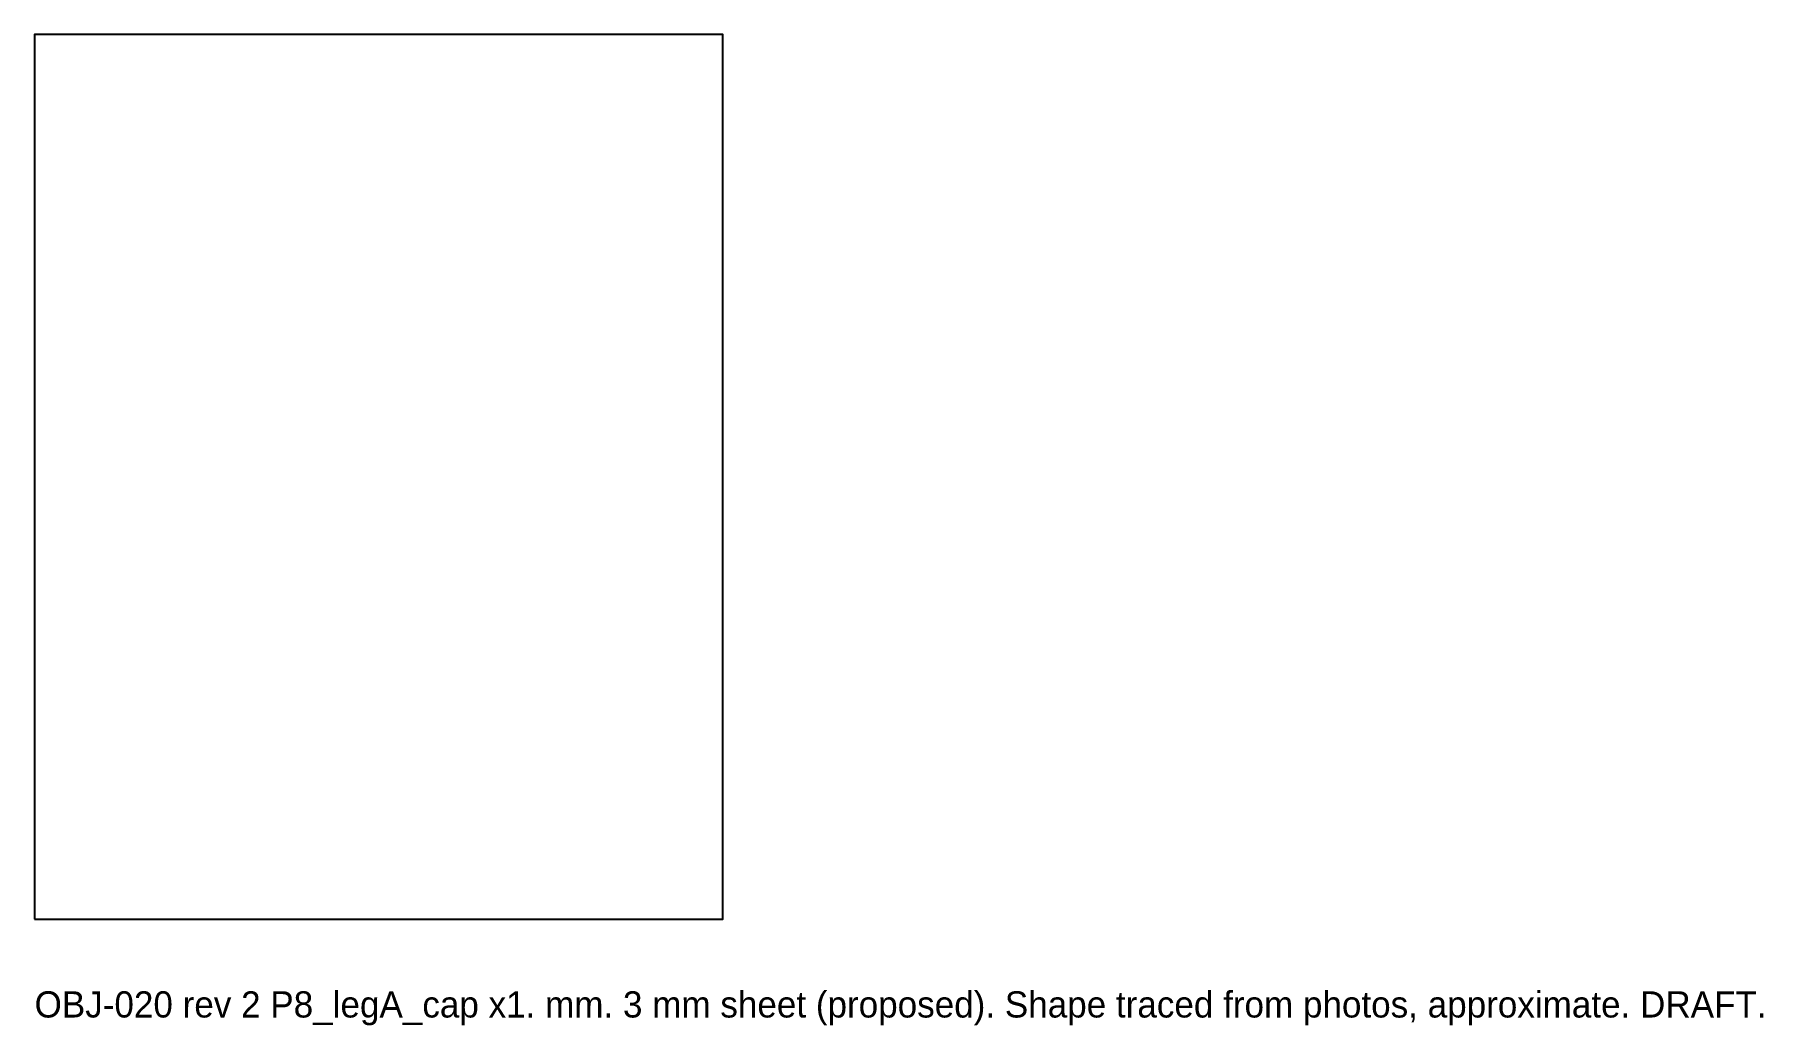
# Model space of a CAD drawing. Header units: millimetres. Extents: x 0 to 528, y -32 to 270.
import ezdxf

# ---------------------------------------------------------------- set-up
doc = ezdxf.new("R2010")
doc.units = ezdxf.units.MM
doc.layers.add('CUT', color=7, linetype='Continuous')
doc.layers.add('NOTE', color=8, linetype='Continuous')

msp = doc.modelspace()

# ---------------------------------------------------------------- linework, layer by layer
at = {"layer": 'CUT'}
msp.add_lwpolyline([(0, 0), (210, 0), (210, 270), (0, 270)], close=True, dxfattribs=at)

# ---------------------------------------------------------------- texts
at = {"layer": 'NOTE'}
msp.add_text('OBJ-020 rev 2 P8_legA_cap x1. mm. 3 mm sheet (proposed). Shape traced from photos, approximate. DRAFT.', height=8, dxfattribs=at).set_placement((0, -30))

doc.saveas('drawing.dxf')
